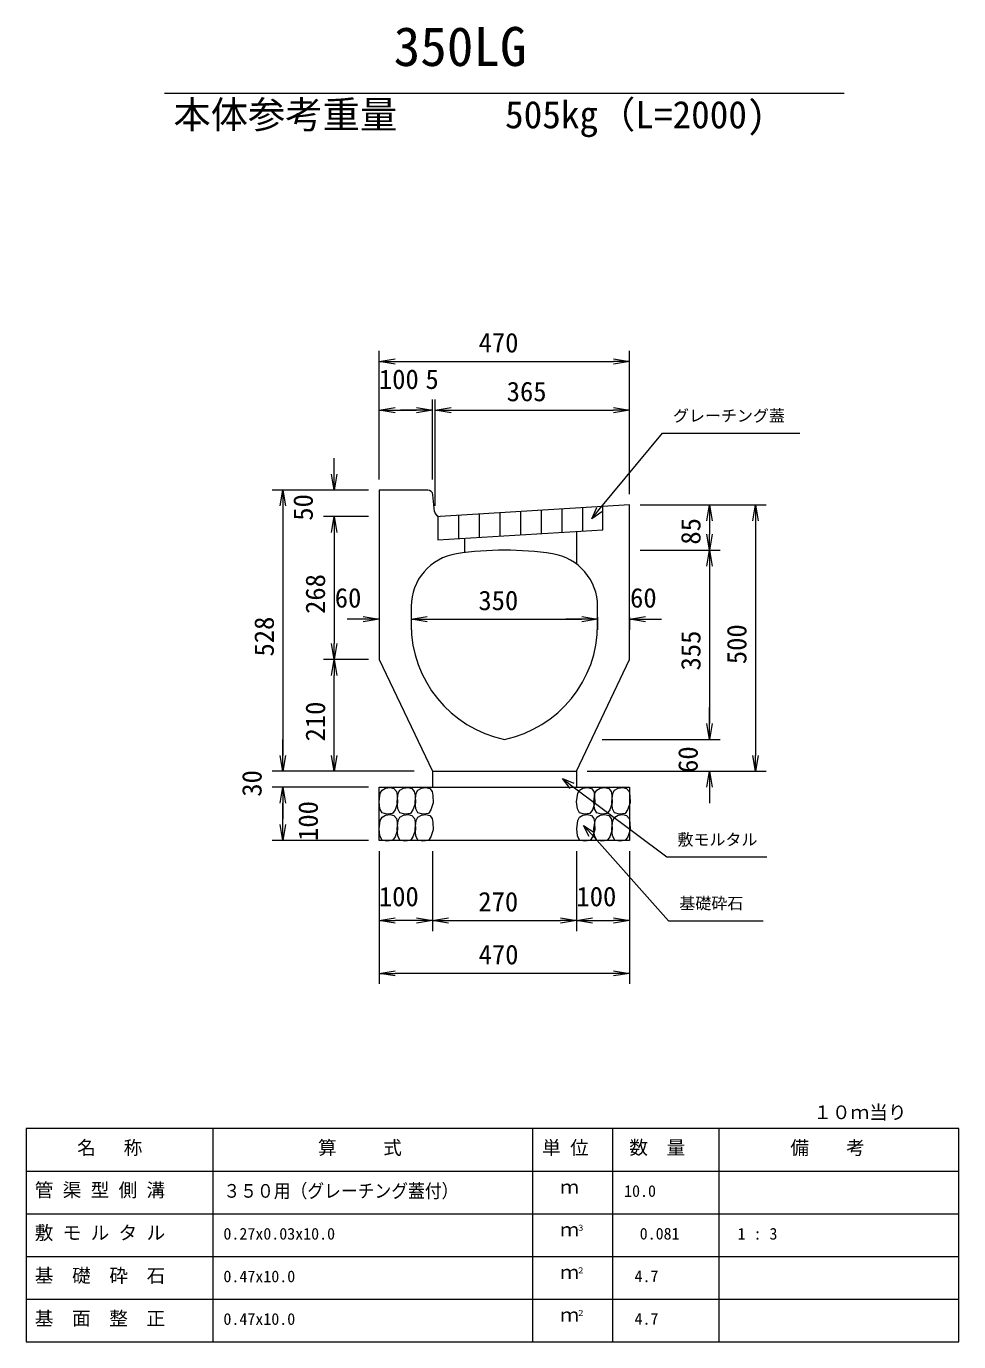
# Model space of a CAD drawing. Units: millimetres on the paper. Extents: x 0 to 841, y 0 to 594.
# Drawn here: x 366.2 to 453.7, y 172.3 to 295.7 of the extents above; entities that cross this region are included whole.
import ezdxf
from ezdxf.enums import TextEntityAlignment as Align

# ---------------------------------------------------------------- set-up
doc = ezdxf.new("R2010")
doc.units = ezdxf.units.MM
for name, color, linetype, lineweight in [('D-MTR-FRAM（材料表図枠）', 2, 'Continuous', 18), ('D-STR-DIM（寸法）', 7, 'Continuous', 18), ('D-STR-HTXT（旗揚げ）', 7, 'Continuous', 18), ('D-STR-STRn（構造物）', 7, 'Continuous', 18), ('D-STR（構造物外形線）', 1, 'Continuous', 18)]:
    doc.layers.add(name, color=color, linetype=linetype, lineweight=lineweight)
for name, color, linetype in [('D-MTR-TXT(文字列）', 7, 'Continuous'), ('D-STR-TXT（文字）', 7, 'Continuous'), ('D-TTL-TXT（文字）', 7, 'Continuous')]:
    doc.layers.add(name, color=color, linetype=linetype)
doc.styles.add('ＭＳ ゴシック', font='')
doc.styles.get('ＭＳ ゴシック').set_extended_font_data('MS Gothic')

msp = doc.modelspace()

# ---------------------------------------------------------------- linework, layer by layer
at = {"layer": 'D-MTR-FRAM（材料表図枠）'}
for p, q in [((366.16, 192.254), (366.16, 172.254)), ((453.66, 192.254), (366.16, 192.254)), ((383.66, 192.254), (383.66, 172.254)), ((413.66, 192.254), (413.66, 172.254)), ((421.16, 192.254), (421.16, 172.254)), ((431.16, 192.254), (431.16, 172.254)), ((453.66, 172.254), (453.66, 192.254)), ((366.16, 188.254), (453.66, 188.254)), ((366.16, 184.254), (453.66, 184.254)), ((366.16, 180.254), (453.66, 180.254)), ((366.16, 176.254), (453.66, 176.254)), ((366.16, 172.254), (453.66, 172.254))]:
    msp.add_line(p, q, dxfattribs=at)
at = {"layer": 'D-STR-DIM（寸法）'}
for p, q in [((399.279, 253.181), (399.279, 265.243)), ((399.279, 264.243), (400.779, 264.493)), ((400.779, 263.993), (399.279, 264.243)), ((399.279, 264.243), (400.779, 264.243)), ((400.779, 264.243), (421.279, 264.243)), ((421.279, 264.493), (422.779, 264.243)), ((422.779, 264.243), (421.279, 263.993)), ((422.779, 264.243), (421.279, 264.243)), ((422.779, 253.181), (422.779, 265.243)), ((399.279, 253.181), (399.279, 260.664)), ((404.279, 253.181), (404.279, 260.664)), ((404.279, 253.181), (404.279, 260.664)), ((404.529, 250.681), (404.529, 260.664)), ((404.529, 250.681), (404.529, 260.664)), ((422.779, 251.781), (422.779, 260.664)), ((399.279, 259.664), (400.779, 259.914)), ((400.779, 259.414), (399.279, 259.664)), ((399.279, 259.664), (400.779, 259.664)), ((400.779, 259.664), (402.779, 259.664)), ((402.779, 259.664), (401.279, 259.664)), ((402.779, 259.914), (404.279, 259.664)), ((402.779, 259.914), (404.279, 259.664)), ((404.279, 259.664), (402.779, 259.414)), ((404.279, 259.664), (402.779, 259.664)), ((404.279, 259.664), (402.779, 259.414)), ((404.279, 259.664), (402.779, 259.664)), ((404.529, 259.664), (406.029, 259.914)), ((404.529, 259.664), (406.029, 259.914)), ((406.029, 259.414), (404.529, 259.664)), ((404.529, 259.664), (406.029, 259.664)), ((406.029, 259.414), (404.529, 259.664)), ((404.529, 259.664), (406.029, 259.664)), ((406.029, 259.664), (407.529, 259.664)), ((406.029, 259.664), (421.279, 259.664)), ((421.279, 259.914), (422.779, 259.664)), ((422.779, 259.664), (421.279, 259.414)), ((422.779, 259.664), (421.279, 259.664)), ((395.047, 253.681), (395.047, 255.181)), ((395.047, 252.181), (394.797, 253.681)), ((395.297, 253.681), (395.047, 252.181)), ((395.047, 252.181), (395.047, 253.681)), ((398.279, 252.181), (389.241, 252.181)), ((389.991, 250.681), (390.241, 252.181)), ((390.241, 252.181), (390.491, 250.681)), ((390.241, 252.181), (390.241, 250.681)), ((398.279, 252.181), (394.047, 252.181)), ((390.241, 250.681), (390.241, 227.281)), ((423.779, 250.781), (431.279, 250.781)), ((423.779, 250.781), (435.59, 250.781)), ((430.029, 249.281), (430.279, 250.781)), ((430.279, 250.781), (430.529, 249.281)), ((430.279, 250.781), (430.279, 249.281)), ((434.34, 249.281), (434.59, 250.781)), ((434.59, 250.781), (434.84, 249.281)), ((434.59, 250.781), (434.59, 249.281)), ((398.279, 249.681), (394.047, 249.681)), ((398.279, 249.681), (394.047, 249.681)), ((394.797, 248.181), (395.047, 249.681)), ((394.797, 248.181), (395.047, 249.681)), ((395.047, 249.681), (395.297, 248.181)), ((395.047, 249.681), (395.047, 248.181)), ((395.047, 249.681), (395.297, 248.181)), ((395.047, 249.681), (395.047, 248.181)), ((395.047, 248.181), (395.047, 246.681)), ((395.047, 248.181), (395.047, 237.781)), ((430.279, 249.281), (430.279, 248.031)), ((434.59, 249.281), (434.59, 227.281)), ((430.279, 246.531), (430.029, 248.031)), ((430.529, 248.031), (430.279, 246.531)), ((430.279, 246.531), (430.279, 248.031)), ((423.779, 246.531), (431.279, 246.531)), ((423.779, 246.531), (431.279, 246.531)), ((430.029, 245.031), (430.279, 246.531)), ((430.279, 246.531), (430.529, 245.031)), ((430.279, 246.531), (430.279, 245.031)), ((430.279, 245.031), (430.279, 230.281)), ((397.779, 240.055), (396.279, 240.055)), ((397.779, 240.305), (399.279, 240.055)), ((399.279, 240.055), (397.779, 239.805)), ((399.279, 240.055), (397.779, 240.055)), ((399.279, 240.248), (399.279, 239.055)), ((402.279, 240.055), (403.779, 240.305)), ((402.279, 240.055), (403.779, 240.305)), ((402.279, 240.248), (402.279, 239.055)), ((402.279, 240.248), (402.279, 239.055)), ((403.779, 239.805), (402.279, 240.055)), ((402.279, 240.055), (403.779, 240.055)), ((403.779, 239.805), (402.279, 240.055)), ((402.279, 240.055), (403.779, 240.055)), ((403.779, 240.055), (405.279, 240.055)), ((403.779, 240.055), (418.279, 240.055)), ((418.279, 240.055), (416.779, 240.055)), ((418.279, 240.305), (419.779, 240.055)), ((418.279, 240.305), (419.779, 240.055)), ((419.779, 240.055), (418.279, 239.805)), ((419.779, 240.055), (418.279, 240.055)), ((419.779, 240.055), (418.279, 239.805)), ((419.779, 240.055), (418.279, 240.055)), ((419.779, 240.248), (419.779, 239.055)), ((419.779, 240.248), (419.779, 239.055)), ((422.779, 240.055), (424.279, 240.305)), ((422.779, 240.248), (422.779, 239.055)), ((424.279, 239.805), (422.779, 240.055)), ((422.779, 240.055), (424.279, 240.055)), ((424.279, 240.055), (425.779, 240.055)), ((395.047, 236.281), (394.797, 237.781)), ((395.297, 237.781), (395.047, 236.281)), ((395.047, 236.281), (395.047, 237.781)), ((398.279, 236.281), (394.047, 236.281)), ((398.279, 236.281), (394.047, 236.281)), ((394.797, 234.781), (395.047, 236.281)), ((395.047, 236.281), (395.297, 234.781)), ((395.047, 236.281), (395.047, 234.781)), ((395.047, 227.281), (395.047, 234.781)), ((430.279, 230.281), (430.279, 231.781)), ((430.279, 228.781), (430.029, 230.281)), ((430.279, 228.781), (430.029, 230.281)), ((430.529, 230.281), (430.279, 228.781)), ((430.279, 228.781), (430.279, 230.281)), ((430.529, 230.281), (430.279, 228.781)), ((430.279, 228.781), (430.279, 230.281)), ((390.241, 227.281), (390.241, 228.781)), ((420.208, 228.781), (431.279, 228.781)), ((420.208, 228.781), (431.279, 228.781)), ((390.241, 225.781), (389.991, 227.281)), ((390.241, 225.781), (389.991, 227.281)), ((390.491, 227.281), (390.241, 225.781)), ((390.241, 225.781), (390.241, 227.281)), ((390.491, 227.281), (390.241, 225.781)), ((390.241, 225.781), (390.241, 227.281)), ((395.047, 225.781), (394.797, 227.281)), ((395.297, 227.281), (395.047, 225.781)), ((395.047, 225.781), (395.047, 227.281)), ((434.59, 225.781), (434.34, 227.281)), ((434.84, 227.281), (434.59, 225.781)), ((434.59, 225.781), (434.59, 227.281)), ((402.565, 225.781), (389.241, 225.781)), ((402.565, 225.781), (389.241, 225.781)), ((402.565, 225.781), (394.047, 225.781)), ((418.779, 225.781), (431.279, 225.781)), ((423.779, 225.781), (435.59, 225.781)), ((430.029, 224.281), (430.279, 225.781)), ((430.279, 225.781), (430.529, 224.281)), ((430.279, 225.781), (430.279, 224.281)), ((398.279, 224.281), (389.241, 224.281)), ((398.279, 224.281), (389.241, 224.281)), ((389.991, 222.781), (390.241, 224.281)), ((389.991, 222.781), (390.241, 224.281)), ((390.241, 224.281), (390.491, 222.781)), ((390.241, 224.281), (390.241, 222.781)), ((390.241, 224.281), (390.491, 222.781)), ((390.241, 224.281), (390.241, 222.781)), ((430.279, 224.281), (430.279, 222.781)), ((390.241, 220.781), (390.241, 222.781)), ((390.241, 222.781), (390.241, 221.281)), ((390.241, 219.281), (389.991, 220.781)), ((390.491, 220.781), (390.241, 219.281)), ((390.241, 219.281), (390.241, 220.781)), ((398.279, 219.281), (389.241, 219.281)), ((399.279, 218.281), (399.279, 205.823)), ((399.279, 218.281), (399.279, 210.781)), ((404.279, 218.281), (404.279, 210.781)), ((404.279, 218.281), (404.279, 210.781)), ((417.779, 218.281), (417.779, 210.781)), ((417.779, 218.281), (417.779, 210.781)), ((422.779, 218.281), (422.779, 205.823)), ((422.779, 218.281), (422.779, 210.781)), ((399.279, 211.781), (400.779, 212.031)), ((400.779, 211.531), (399.279, 211.781)), ((399.279, 211.781), (400.779, 211.781)), ((402.779, 211.781), (400.779, 211.781)), ((402.779, 212.031), (404.279, 211.781)), ((404.279, 211.781), (402.779, 211.531)), ((404.279, 211.781), (402.779, 211.781)), ((404.279, 211.781), (405.779, 212.031)), ((405.779, 211.531), (404.279, 211.781)), ((404.279, 211.781), (405.779, 211.781)), ((405.779, 211.781), (416.279, 211.781)), ((416.279, 212.031), (417.779, 211.781)), ((417.779, 211.781), (416.279, 211.531)), ((417.779, 211.781), (416.279, 211.781)), ((417.779, 211.781), (419.279, 212.031)), ((419.279, 211.531), (417.779, 211.781)), ((417.779, 211.781), (419.279, 211.781)), ((419.279, 211.781), (421.279, 211.781)), ((421.279, 212.031), (422.779, 211.781)), ((422.779, 211.781), (421.279, 211.531)), ((422.779, 211.781), (421.279, 211.781)), ((399.279, 206.823), (400.779, 207.073)), ((400.779, 206.573), (399.279, 206.823)), ((399.279, 206.823), (400.779, 206.823)), ((421.279, 206.823), (400.779, 206.823)), ((421.279, 207.073), (422.779, 206.823)), ((422.779, 206.823), (421.279, 206.573)), ((422.779, 206.823), (421.279, 206.823))]:
    msp.add_line(p, q, dxfattribs=at)
at = {"layer": 'D-STR-HTXT（旗揚げ）'}
for p, q in [((379.138, 289.423), (442.921, 289.423)), ((419.935, 250.337), (425.849, 257.522)), ((425.849, 257.522), (438.749, 257.522)), ((419.22, 249.469), (419.702, 250.529)), ((419.22, 249.469), (419.935, 250.337)), ((420.168, 250.146), (419.22, 249.469)), ((417.185, 224.182), (416.466, 225.099)), ((416.466, 225.099), (417.547, 224.665)), ((416.466, 225.099), (417.366, 224.423)), ((417.366, 224.423), (426.27, 217.743)), ((418.976, 219.667), (418.451, 220.707)), ((418.451, 220.707), (419.426, 220.069)), ((418.451, 220.707), (419.201, 219.868)), ((419.201, 219.868), (426.439, 211.765)), ((426.27, 217.743), (435.67, 217.743)), ((426.439, 211.765), (435.311, 211.765))]:
    msp.add_line(p, q, dxfattribs=at)
at = {"layer": 'D-STR-STRn（構造物）', "color": 4}
for p, q in [((420.279, 248.43), (420.279, 250.63)), ((404.779, 249.751), (404.779, 247.496)), ((406.717, 249.813), (406.717, 247.613)), ((408.654, 249.93), (408.654, 247.73)), ((410.592, 250.046), (410.592, 247.846)), ((412.529, 250.163), (412.529, 247.963)), ((414.467, 250.28), (414.467, 248.08)), ((416.404, 250.397), (416.404, 248.197)), ((418.342, 250.513), (418.342, 248.313)), ((404.779, 247.496), (420.279, 248.43)), ((417.779, 248.28), (417.779, 245.248)), ((407.279, 247.647), (407.279, 246.296))]:
    msp.add_line(p, q, dxfattribs=at)
at = {"layer": 'D-STR-STRn（構造物）'}
for p, q in [((404.279, 225.781), (404.279, 224.281)), ((417.779, 225.781), (417.779, 224.281)), ((399.278, 222.926), (399.377, 223.717)), ((399.279, 224.281), (422.779, 224.281)), ((399.279, 219.281), (399.279, 224.281)), ((399.377, 223.717), (399.542, 224.014)), ((399.542, 224.014), (399.872, 224.211)), ((399.872, 224.211), (400.301, 224.277)), ((400.301, 224.277), (400.663, 224.178)), ((400.663, 224.178), (400.894, 223.882)), ((400.894, 223.882), (400.96, 223.519)), ((400.958, 222.926), (401.057, 223.717)), ((400.96, 223.519), (400.993, 222.827)), ((401.057, 223.717), (401.222, 224.014)), ((401.222, 224.014), (401.552, 224.211)), ((401.552, 224.211), (401.981, 224.277)), ((401.981, 224.277), (402.343, 224.178)), ((402.343, 224.178), (402.574, 223.882)), ((402.574, 223.882), (402.64, 223.519)), ((402.639, 222.926), (402.737, 223.717)), ((402.64, 223.519), (402.673, 222.827)), ((402.737, 223.717), (402.902, 224.014)), ((402.902, 224.014), (403.232, 224.211)), ((403.232, 224.211), (403.661, 224.277)), ((403.661, 224.277), (404.024, 224.178)), ((404.024, 224.178), (404.255, 223.882)), ((404.255, 223.882), (404.32, 223.519)), ((404.32, 223.519), (404.353, 222.827)), ((417.806, 222.926), (417.905, 223.717)), ((417.905, 223.717), (418.069, 224.014)), ((418.069, 224.014), (418.399, 224.211)), ((418.399, 224.211), (418.828, 224.277)), ((418.828, 224.277), (419.191, 224.178)), ((419.191, 224.178), (419.422, 223.882)), ((419.422, 223.882), (419.488, 223.519)), ((419.428, 222.926), (419.527, 223.717)), ((419.488, 223.519), (419.52, 222.827)), ((419.527, 223.717), (419.692, 224.014)), ((419.692, 224.014), (420.021, 224.211)), ((420.021, 224.211), (420.45, 224.277)), ((420.45, 224.277), (420.813, 224.178)), ((420.813, 224.178), (421.044, 223.882)), ((421.044, 223.882), (421.11, 223.519)), ((421.108, 222.926), (421.207, 223.717)), ((421.11, 223.519), (421.143, 222.827)), ((421.207, 223.717), (421.372, 224.014)), ((421.372, 224.014), (421.702, 224.211)), ((421.702, 224.211), (422.13, 224.277)), ((422.13, 224.277), (422.493, 224.178)), ((422.493, 224.178), (422.724, 223.882)), ((422.724, 223.882), (422.79, 223.519)), ((422.779, 224.281), (422.779, 219.281)), ((422.79, 223.519), (422.823, 222.827)), ((399.344, 222.267), (399.278, 222.926)), ((399.542, 221.871), (399.344, 222.267)), ((400.993, 222.827), (400.762, 222.168)), ((401.024, 222.267), (400.958, 222.926)), ((401.222, 221.871), (401.024, 222.267)), ((402.673, 222.827), (402.442, 222.168)), ((402.705, 222.267), (402.639, 222.926)), ((402.902, 221.871), (402.705, 222.267)), ((404.353, 222.827), (404.123, 222.168)), ((417.872, 222.267), (417.806, 222.926)), ((418.069, 221.871), (417.872, 222.267)), ((419.52, 222.827), (419.29, 222.168)), ((419.494, 222.267), (419.428, 222.926)), ((419.692, 221.871), (419.494, 222.267)), ((421.143, 222.827), (420.912, 222.168)), ((421.174, 222.267), (421.108, 222.926)), ((421.372, 221.871), (421.174, 222.267)), ((422.823, 222.827), (422.592, 222.168)), ((399.281, 220.39), (399.38, 221.18)), ((399.38, 221.18), (399.545, 221.477)), ((400.004, 221.773), (399.542, 221.871)), ((399.545, 221.477), (399.875, 221.675)), ((399.875, 221.675), (400.304, 221.741)), ((400.531, 221.838), (400.004, 221.773)), ((400.304, 221.741), (400.666, 221.642)), ((400.762, 222.168), (400.531, 221.838)), ((400.666, 221.642), (400.897, 221.345)), ((400.897, 221.345), (400.963, 220.983)), ((400.961, 220.39), (401.06, 221.18)), ((400.963, 220.983), (400.996, 220.291)), ((401.06, 221.18), (401.225, 221.477)), ((401.684, 221.773), (401.222, 221.871)), ((401.225, 221.477), (401.555, 221.675)), ((401.555, 221.675), (401.984, 221.741)), ((402.212, 221.838), (401.684, 221.773)), ((401.984, 221.741), (402.346, 221.642)), ((402.442, 222.168), (402.212, 221.838)), ((402.346, 221.642), (402.577, 221.345)), ((402.577, 221.345), (402.643, 220.983)), ((402.642, 220.39), (402.74, 221.18)), ((402.643, 220.983), (402.676, 220.291)), ((402.74, 221.18), (402.905, 221.477)), ((403.364, 221.773), (402.902, 221.871)), ((402.905, 221.477), (403.235, 221.675)), ((403.235, 221.675), (403.664, 221.741)), ((403.892, 221.838), (403.364, 221.773)), ((403.664, 221.741), (404.027, 221.642)), ((404.123, 222.168), (403.892, 221.838)), ((404.027, 221.642), (404.258, 221.345)), ((404.258, 221.345), (404.323, 220.983)), ((404.323, 220.983), (404.356, 220.291)), ((417.809, 220.39), (417.908, 221.18)), ((417.908, 221.18), (418.072, 221.477)), ((418.531, 221.773), (418.069, 221.871)), ((418.072, 221.477), (418.402, 221.675)), ((418.402, 221.675), (418.831, 221.741)), ((419.059, 221.838), (418.531, 221.773)), ((418.831, 221.741), (419.194, 221.642)), ((419.29, 222.168), (419.059, 221.838)), ((419.194, 221.642), (419.425, 221.345)), ((419.425, 221.345), (419.49, 220.983)), ((419.431, 220.39), (419.53, 221.18)), ((419.49, 220.983), (419.523, 220.291)), ((419.53, 221.18), (419.695, 221.477)), ((420.153, 221.773), (419.692, 221.871)), ((419.695, 221.477), (420.024, 221.675)), ((420.024, 221.675), (420.453, 221.741)), ((420.681, 221.838), (420.153, 221.773)), ((420.453, 221.741), (420.816, 221.642)), ((420.912, 222.168), (420.681, 221.838)), ((420.816, 221.642), (421.047, 221.345)), ((421.047, 221.345), (421.113, 220.983)), ((421.111, 220.39), (421.21, 221.18)), ((421.113, 220.983), (421.146, 220.291)), ((421.21, 221.18), (421.375, 221.477)), ((421.834, 221.773), (421.372, 221.871)), ((421.375, 221.477), (421.705, 221.675)), ((421.705, 221.675), (422.133, 221.741)), ((422.361, 221.838), (421.834, 221.773)), ((422.133, 221.741), (422.496, 221.642)), ((422.592, 222.168), (422.361, 221.838)), ((422.496, 221.642), (422.727, 221.345)), ((422.727, 221.345), (422.793, 220.983)), ((422.793, 220.983), (422.826, 220.291)), ((399.347, 219.73), (399.281, 220.39)), ((399.545, 219.335), (399.347, 219.73)), ((400.996, 220.291), (400.765, 219.631)), ((401.027, 219.73), (400.961, 220.39)), ((401.225, 219.335), (401.027, 219.73)), ((402.676, 220.291), (402.445, 219.631)), ((402.708, 219.73), (402.642, 220.39)), ((402.905, 219.335), (402.708, 219.73)), ((404.356, 220.291), (404.126, 219.631)), ((417.875, 219.73), (417.809, 220.39)), ((418.072, 219.335), (417.875, 219.73)), ((419.523, 220.291), (419.293, 219.631)), ((419.497, 219.73), (419.431, 220.39)), ((419.695, 219.335), (419.497, 219.73)), ((421.146, 220.291), (420.915, 219.631)), ((421.177, 219.73), (421.111, 220.39)), ((421.375, 219.335), (421.177, 219.73)), ((422.826, 220.291), (422.595, 219.631)), ((422.779, 219.281), (399.279, 219.281)), ((400.007, 219.236), (399.545, 219.335)), ((400.534, 219.302), (400.007, 219.236)), ((400.765, 219.631), (400.534, 219.302)), ((401.687, 219.236), (401.225, 219.335)), ((402.215, 219.302), (401.687, 219.236)), ((402.445, 219.631), (402.215, 219.302)), ((403.367, 219.236), (402.905, 219.335)), ((403.895, 219.302), (403.367, 219.236)), ((404.126, 219.631), (403.895, 219.302)), ((418.534, 219.236), (418.072, 219.335)), ((419.062, 219.302), (418.534, 219.236)), ((419.293, 219.631), (419.062, 219.302)), ((420.156, 219.236), (419.695, 219.335)), ((420.684, 219.302), (420.156, 219.236)), ((420.915, 219.631), (420.684, 219.302)), ((421.837, 219.236), (421.375, 219.335)), ((422.364, 219.302), (421.837, 219.236)), ((422.595, 219.631), (422.364, 219.302))]:
    msp.add_line(p, q, dxfattribs=at)
at = {"layer": 'D-STR（構造物外形線）'}
for p, q in [((403.827, 252.181), (399.279, 252.181)), ((399.279, 252.181), (399.279, 236.281)), ((404.482, 250.159), (404.324, 251.731)), ((422.779, 250.781), (405.009, 249.71)), ((422.779, 236.281), (422.779, 250.781)), ((402.279, 241.248), (402.279, 239.548)), ((419.779, 239.548), (419.779, 241.248)), ((399.279, 236.281), (404.279, 225.781)), ((417.779, 225.781), (422.779, 236.281)), ((404.279, 225.781), (417.779, 225.781))]:
    msp.add_line(p, q, dxfattribs=at)
for centre, radius, start, end in [((403.827, 251.681), 0.5, 5.71059, 90), ((404.979, 250.209), 0.5, 185.71059, 273.44927), ((407.279, 241.248), 5, 98.62693, 180), ((411.029, 216.531), 30, 81.37307, 98.62693), ((414.779, 241.248), 5, 0, 81.37307), ((413.279, 239.548), 11, 180, 258.19711), ((408.779, 239.548), 11, 281.80289, 0)]:
    msp.add_arc(centre, radius, start, end, dxfattribs=at)

# ---------------------------------------------------------------- texts
at = {"layer": 'D-MTR-TXT(文字列）', "style": 'ＭＳ ゴシック'}
for s, height, p in [('本体参考重量', 2.566, (379.968, 285.357)), ('505kg（L=2000)', 2.566, (411.088, 285.357)), ('１０ｍ当り  ', 1.283, (440.015, 192.754)), ('名   称', 1.283, (370.93, 189.437)), ('算     式', 1.283, (393.535, 189.437)), ('単 位', 1.283, (414.567, 189.428)), ('数  量', 1.283, (422.749, 189.446)), ('備    考', 1.283, (437.862, 189.432)), ('管 渠 型 側 溝', 1.283, (366.951, 185.459)), ('ｍ', 1.283, (416.273, 185.748)), ('10.0    ', 1.1, (422.261, 185.516)), ('敷 モ ル タ ル', 1.283, (366.951, 181.45)), ('0.27x0.03x10.0', 1.1, (384.66, 181.504)), ('ｍ', 1.283, (416.273, 181.748)), (' ３', 0.5499, (417.41, 182.504)), ('0.081', 1.1, (423.723, 181.512)), (' 1 : 3', 1.1, (432.16, 181.504)), ('基\u3000礎\u3000砕\u3000石', 1.283, (366.951, 177.432)), ('ｍ', 1.283, (416.273, 177.748)), (' ２', 0.5499, (417.41, 178.504)), ('0.47x10.0', 1.1, (384.66, 177.504)), ('4.7\u3000 ', 1.1, (423.236, 177.516)), ('基  面  整  正', 1.283, (366.951, 173.415)), ('0.47x10.0', 1.1, (384.66, 173.504)), ('ｍ', 1.283, (416.273, 173.748)), (' ２', 0.5499, (417.41, 174.504)), ('4.7   ', 1.1, (423.236, 173.516))]:
    msp.add_text(s, height=height, dxfattribs=at).set_placement(p, align=Align.BOTTOM_LEFT)
at = {"layer": 'D-MTR-TXT(文字列）', "style": 'ＭＳ ゴシック', "width": 0.9}
msp.add_text('３５０用（グレーチング蓋付）', height=1.283, dxfattribs=at).set_placement((384.66, 185.379), align=Align.BOTTOM_LEFT)
at = {"layer": 'D-STR-DIM（寸法）', "style": 'ＭＳ ゴシック'}
for s, p in [('470', (408.606, 264.543)), ('100', (399.248, 261.114)), ('5', (403.618, 261.114)), ('365', (411.243, 259.964)), ('60', (395.108, 240.598)), ('350', (408.586, 240.355)), ('60', (422.82, 240.598)), ('100', (399.248, 212.569)), ('100', (417.787, 212.569)), ('270', (408.58, 212.081)), ('470', (408.606, 207.123))]:
    msp.add_text(s, height=1.833, dxfattribs=at).set_placement(p, align=Align.BOTTOM_LEFT)
for s, p in [('50', (393.597, 249.3)), ('85', (429.979, 247.057)), ('268', (394.747, 240.551)), ('528', (389.941, 236.557)), ('355', (429.979, 235.245)), ('500', (434.29, 235.838)), ('210', (394.747, 228.582)), ('60', (429.718, 225.631)), ('30', (388.791, 223.4)), ('100', (394.069, 219.249))]:
    msp.add_text(s, height=1.833, rotation=90, dxfattribs=at).set_placement(p, align=Align.BOTTOM_LEFT)
at = {"layer": 'D-STR-TXT（文字）', "style": 'ＭＳ ゴシック'}
for s, p in [('グレーチング蓋', (426.849, 258.272)), ('敷モルタル', (427.27, 218.493)), ('基礎砕石', (427.439, 212.515))]:
    msp.add_text(s, height=1.1, dxfattribs=at).set_placement(p, align=Align.BOTTOM_LEFT)
at = {"layer": 'D-TTL-TXT（文字）', "style": 'ＭＳ ゴシック'}
msp.add_text('350LG', height=3.666, dxfattribs=at).set_placement((400.637, 290.872), align=Align.BOTTOM_LEFT)

doc.saveas('drawing.dxf')
